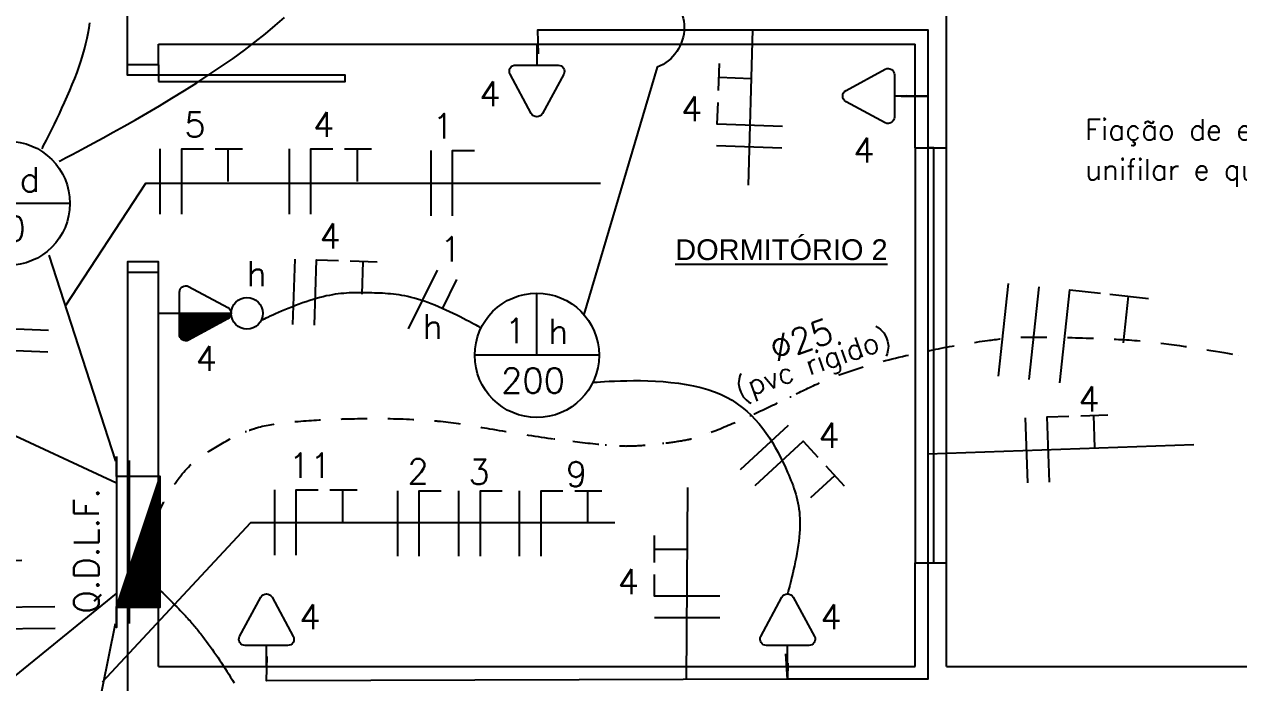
# Model space of a CAD drawing. Header units: millimetres. Extents: x 37 to 167, y 28 to 58.
# Drawn here: x 44.7 to 50.56, y 46.45 to 49.62 of the extents above; entities that cross this region are included whole.
import ezdxf

# ---------------------------------------------------------------- set-up
doc = ezdxf.new("R2010")
doc.units = ezdxf.units.MM
doc.linetypes.add('HIDDEN2', pattern=[0.1875, 0.125, -0.0625])
for name, color, linetype in [('ELE-ELETRODUTOS', 5, 'Continuous'), ('ELE-FIAÇÃO', 10, 'Continuous'), ('ELE-PONTO_ELÉTRICO', 14, 'Continuous'), ('ESQUADRIAS', 9, 'Continuous'), ('PAREDE', 8, 'Continuous'), ('PAREDE-BAIXA', 9, 'Continuous'), ('TXT_0', 7, 'Continuous')]:
    doc.layers.add(name, color=color, linetype=linetype)
doc.styles.add('ADITIVOCAD', font='RomanS')
doc.styles.get("Standard").update_dxf_attribs({"font": 'Arial'})

# ---------------------------------------------------------------- blocks, each defined once
blk = doc.blocks.new('ADC_PE_AB1')
at = {"flags": 128}
blk.add_lwpolyline([(0, -0.03), (1, -0.03), (1, 0), (0, 0)], close=True, dxfattribs=at)
at = {"flags": 8}
blk.add_attdef('$PORTA', (0.5, -0.1569), '', height=0.09, dxfattribs=at)
blk = doc.blocks.new('ADC_JPL')
at = {"linetype": 'ByBlock', "flags": 128}
blk.add_lwpolyline([(0, -0.015), (1, -0.015), (1, 0.015), (0, 0.015)], close=True, dxfattribs=at)
at = {"flags": 8}
blk.add_attdef('$JANELA', (0.5, 0.2002), '', height=0.09, dxfattribs=at)
blk = doc.blocks.new('ADCE_LINCT')
for p, q in [((0, 0), (0, 0.2499)), ((0.2499, 0), (-0.2499, 0))]:
    blk.add_line(p, q)
blk.add_circle((0, 0), 0.2499)
at = {"flags": 8}
for tag, p in [('$A', (-0.089, 0.0992)), ('$B', (0.0909, 0.096)), ('$C', (-0.0013, -0.1014))]:
    blk.add_attdef(tag, p, '', height=0.1, dxfattribs=at)
blk = doc.blocks.new('ADCE_TB_2P')
at = {"flags": 128}
blk.add_lwpolyline([(0, 0), (0.0842, 0), (0.0842, 0.0853, -0.5575), (0.1207, 0.1079), (0.2784, 0.0226, -0.5959), (0.2784, -0.0226), (0.1207, -0.1079, -0.5789), (0.0842, -0.0853), (0.0842, 0)], format="xyb", dxfattribs=at)
at = {"flags": 8}
for tag, p in [('$C', (0.1994, 0.3183)), ('$A', (0.1994, -0.1817))]:
    blk.add_attdef(tag, p, '', height=0.09, dxfattribs=at)
blk = doc.blocks.new('ADCE_TM-IT1')
h = blk.add_hatch()
h.set_pattern_fill('_U', color=256, scale=0.005, angle=45, style=0, pattern_type=2)
h.set_pattern_definition([(45, (14.318479, 8.071904), (-0.0035355339, 0.0035355339), [])])
h.paths.add_polyline_path([(0.0842, 0), (0.0842, -0.0869), (0.0847, -0.0907), (0.0857, -0.0945), (0.0873, -0.098), (0.0894, -0.1012), (0.092, -0.1041), (0.095, -0.1065), (0.0984, -0.1085), (0.102, -0.1098), (0.1058, -0.1106), (0.1096, -0.1108), (0.1135, -0.1104), (0.1172, -0.1094), (0.1207, -0.1079), (0.2784, -0.0226), (0.2817, -0.0204), (0.2846, -0.0178), (0.2871, -0.0148), (0.2892, -0.0114), (0.2906, -0.0078), (0.2915, -0.0039), (0.2915, 0)])
blk.add_line((0.0842, 0), (0.2918, 0))
at = {"flags": 128}
blk.add_lwpolyline([(0, 0), (0.0842, 0), (0.0842, 0.0853, -0.5575), (0.1207, 0.1079), (0.2784, 0.0226, -0.5959), (0.2784, -0.0226), (0.1207, -0.1079, -0.5789), (0.0842, -0.0853), (0.0842, 0)], format="xyb", dxfattribs=at)
blk.add_circle((0.3554, 0), 0.0635)
at = {"flags": 8}
for tag, p in [('$C', (0.1994, 0.3183)), ('$B', (0.3992, 0.1595)), ('$A', (0.1994, -0.1817))]:
    blk.add_attdef(tag, p, '', height=0.09, dxfattribs=at)
blk = doc.blocks.new('Adce_QDG-E')
h = blk.add_hatch()
h.set_pattern_fill('_U', color=256, scale=0.005, angle=135, style=0, pattern_type=2)
h.set_pattern_definition([(135, (-8.071904, 14.318479), (-0.0035355339, -0.0035355339), [])])
h.paths.add_polyline_path([(-0.3, 0.05), (-0.3, -0.15), (0.3, -0.15)])
for p, q in [((-0.3, 0.05), (0.3, -0.15)), ((-0.3749, -0.0091), (0.3749, -0.0091))]:
    blk.add_line(p, q)
at = {"flags": 128}
blk.add_lwpolyline([(0.3926, 0.05), (-0.3926, 0.05), (-0.3, 0.05), (-0.3, -0.15), (0.3, -0.15), (0.3, 0.05)], close=True, dxfattribs=at)
at = {"flags": 8}
blk.add_attdef('DESCRIÇÃO', (-0.0115, 0.1829), '', height=0.09, dxfattribs=at)
blk = doc.blocks.new('ADCE_FNT')
at = {"flags": 128}
for points in [[(-0.1565, -0.15), (-0.1565, 0.15)], [(-0.0575, -0.15), (-0.0575, 0.15), (0.0425, 0.15)], [(0.0965, 0.15), (0.2215, 0.15)], [(0.1565, 0), (0.1565, 0.15)]]:
    blk.add_lwpolyline(points, dxfattribs=at)
at = {"flags": 8}
blk.add_attdef('A', (-0.0374, 0.212), '', height=0.1, dxfattribs=at)
blk = doc.blocks.new('ADCE_FR')
at = {"flags": 128}
for points in [[(-0.0495, -0.15), (-0.0495, 0.15)], [(0.0495, 0), (0.0495, 0.15)]]:
    blk.add_lwpolyline(points, dxfattribs=at)
at = {"flags": 8}
for tag, p in [('A', (-0.0393, 0.2618)), ('B', (0.0487, 0.2618))]:
    blk.add_attdef(tag, p, '', height=0.1, dxfattribs=at)
blk = doc.blocks.new('ADCE_FN')
at = {"flags": 128}
for points in [[(-0.0495, -0.15), (-0.0495, 0.15)], [(0.0495, -0.15), (0.0495, 0.15), (0.1495, 0.15)]]:
    blk.add_lwpolyline(points, dxfattribs=at)
at = {"flags": 8}
blk.add_attdef('A', (-0.043, 0.212), '', height=0.1, dxfattribs=at)
blk = doc.blocks.new('ADCE_FioAl_2FNT')
at = {"flags": 128}
for points in [[(-0.1981, -0.15), (-0.1981, 0.15)], [(-0.099, -0.15), (-0.099, 0.15)], [(0, -0.15), (0, 0.15), (0.1, 0.15)], [(0.1301, 0.15), (0.2551, 0.15)], [(0.1901, 0), (0.1901, 0.15)]]:
    blk.add_lwpolyline(points, dxfattribs=at)
at = {"flags": 8}
blk.add_attdef('DESCRIÇÃO', (-0.3709, 0.1946), '', height=0.1, dxfattribs=at)

msp = doc.modelspace()

# ---------------------------------------------------------------- linework, layer by layer
at = {"layer": 'ELE-ELETRODUTOS', "flags": 128}
for points in [[(47.1132, 51.4898), (47.7538, 49.7953, -0.6841), (47.7538, 49.4144), (47.4, 48.2216)], [(40.8467, 48.2227), (40.8467, 48.0988), (41.6505, 48.1071, -0.6841), (41.9662, 48.0811), (43.605, 47.9251), (44.5631, 47.6806), (45.1462, 47.41)]]:
    msp.add_lwpolyline(points, format="xyb", dxfattribs=at)
for points in [[(44.7864, 49.0224), (44.7873, 49.0242), (44.79, 49.0292), (44.7944, 49.0374), (44.8002, 49.0485), (44.8074, 49.0623), (44.8157, 49.0786), (44.8251, 49.0971), (44.8354, 49.1177), (44.8465, 49.1401), (44.8581, 49.1642), (44.8702, 49.1896), (44.8826, 49.2163), (44.8952, 49.2439), (44.9078, 49.2723), (44.9203, 49.3012), (44.9324, 49.3305), (44.9442, 49.3598), (44.9554, 49.3891), (44.9658, 49.4181), (44.9754, 49.4466), (44.9754, 49.4466), (44.984, 49.4743), (44.9916, 49.5014), (44.9983, 49.5277), (45.0042, 49.5535), (45.0092, 49.5787), (45.0135, 49.6033), (45.017, 49.6273)], [(44.8693, 48.9611), (44.8733, 48.9631), (44.8847, 48.9689), (44.9032, 48.9785), (44.9281, 48.9914), (44.9589, 49.0076), (44.995, 49.0269), (45.036, 49.0489), (45.0813, 49.0736), (45.1303, 49.1006), (45.1825, 49.1299), (45.2374, 49.1611), (45.2945, 49.1941), (45.3531, 49.2286), (45.4128, 49.2645), (45.473, 49.3015), (45.5332, 49.3395), (45.5928, 49.3782), (45.6513, 49.4173), (45.7082, 49.4568), (45.7629, 49.4964), (45.815, 49.5359), (45.8645, 49.5752), (45.9116, 49.6145), (45.9563, 49.6536)], [(47.1811, 49.4784), (47.1773, 49.5944), (49.0596, 49.5944), (49.0596, 49.2751), (48.9584, 49.2762)], [(48.9325, 49.2728), (49.0596, 49.2751), (49.0593, 46.4636), (48.3822, 46.4636), (48.3746, 46.5851)], [(45.1431, 47.5154), (44.8206, 48.5075)], [(46.9041, 48.1567), (46.903, 48.1573), (46.8999, 48.1591), (46.895, 48.1618), (46.8882, 48.1655), (46.8798, 48.1701), (46.87, 48.1754), (46.8587, 48.1815), (46.8462, 48.188), (46.8326, 48.1951), (46.8181, 48.2026), (46.8026, 48.2105), (46.7865, 48.2185), (46.7697, 48.2267), (46.7525, 48.2349), (46.7349, 48.243), (46.7172, 48.2511), (46.6994, 48.2588), (46.6816, 48.2663), (46.664, 48.2734), (46.6467, 48.28), (46.6299, 48.286), (46.6135, 48.2914), (46.5975, 48.2963), (46.5818, 48.3007), (46.5665, 48.3046), (46.5516, 48.3081), (46.537, 48.3111), (46.5226, 48.3138), (46.5086, 48.3161), (46.4947, 48.3181), (46.4811, 48.3198), (46.4677, 48.3212), (46.4545, 48.3223), (46.4415, 48.3233), (46.4286, 48.3241), (46.4157, 48.3247), (46.403, 48.3251), (46.3904, 48.3255), (46.3778, 48.3258), (46.3652, 48.3261), (46.3532, 48.3263), (46.3412, 48.3265), (46.3291, 48.3267), (46.317, 48.3267), (46.3048, 48.3267), (46.2924, 48.3265), (46.2799, 48.3261), (46.2673, 48.3256), (46.2545, 48.3248), (46.2415, 48.3238), (46.2282, 48.3225), (46.2147, 48.3209), (46.2009, 48.3191), (46.1868, 48.3168), (46.1724, 48.3142), (46.1577, 48.3112), (46.1425, 48.3078), (46.127, 48.304), (46.1111, 48.2996), (46.0947, 48.2948), (46.0947, 48.2948), (46.0779, 48.2895), (46.0607, 48.2837), (46.0434, 48.2776), (46.026, 48.2711), (46.0086, 48.2645), (45.9914, 48.2577), (45.9745, 48.2509), (45.9581, 48.2441), (45.9422, 48.2374), (45.9271, 48.2308), (45.9127, 48.2245), (45.8994, 48.2186), (45.8871, 48.2131), (45.876, 48.208), (45.8663, 48.2035), (45.8581, 48.1997), (45.8514, 48.1965), (45.8465, 48.1942), (45.8435, 48.1928), (45.8424, 48.1922)], [(47.4433, 47.894), (47.4457, 47.8942), (47.4529, 47.8949), (47.4645, 47.8959), (47.4801, 47.8971), (47.4993, 47.8984), (47.522, 47.8998), (47.5476, 47.901), (47.5759, 47.902), (47.6065, 47.9028), (47.639, 47.9031), (47.6732, 47.9029), (47.7087, 47.9021), (47.7451, 47.9005), (47.7822, 47.8981), (47.8195, 47.8948), (47.8567, 47.8905), (47.8934, 47.885), (47.9294, 47.8783), (47.9643, 47.8702), (47.9978, 47.8607), (47.9978, 47.8607), (48.0295, 47.8497), (48.0594, 47.8372), (48.0877, 47.8232), (48.1145, 47.8081), (48.1397, 47.7916), (48.1634, 47.7741), (48.1858, 47.7556), (48.2068, 47.736), (48.2267, 47.7157), (48.2453, 47.6945), (48.2628, 47.6727), (48.2793, 47.6503), (48.2949, 47.6274), (48.3095, 47.604), (48.3233, 47.5804), (48.3364, 47.5564), (48.3488, 47.5324), (48.3606, 47.5082), (48.3718, 47.4841), (48.3825, 47.4601), (48.3881, 47.4472), (48.3935, 47.4344), (48.3988, 47.4216), (48.4039, 47.4087), (48.4088, 47.3957), (48.4134, 47.3827), (48.4178, 47.3694), (48.4219, 47.356), (48.4257, 47.3424), (48.4292, 47.3285), (48.4323, 47.3143), (48.435, 47.2998), (48.4374, 47.2849), (48.4393, 47.2696), (48.4407, 47.2539), (48.4417, 47.2377), (48.4422, 47.221), (48.4422, 47.2038), (48.4416, 47.186), (48.4404, 47.1676), (48.4404, 47.1676), (48.4387, 47.1486), (48.4364, 47.1291), (48.4337, 47.1093), (48.4306, 47.0893), (48.4272, 47.0693), (48.4235, 47.0494), (48.4196, 47.0299), (48.4156, 47.0108), (48.4115, 46.9923), (48.4075, 46.9746), (48.4035, 46.9579), (48.3996, 46.9422), (48.396, 46.9278), (48.3926, 46.9148), (48.3896, 46.9034), (48.3869, 46.8937), (48.3848, 46.8859), (48.3831, 46.8801), (48.3821, 46.8765), (48.3817, 46.8753)], [(45.3003, 46.9466), (45.3009, 46.946), (45.3028, 46.9442), (45.3058, 46.9414), (45.3098, 46.9375), (45.3148, 46.9327), (45.3206, 46.927), (45.3272, 46.9206), (45.3346, 46.9134), (45.3425, 46.9057), (45.351, 46.8974), (45.3599, 46.8887), (45.3692, 46.8795), (45.3788, 46.8701), (45.3885, 46.8605), (45.3984, 46.8507), (45.4082, 46.8408), (45.418, 46.831), (45.4277, 46.8213), (45.4371, 46.8117), (45.4461, 46.8024), (45.4461, 46.8024), (45.453, 46.7953), (45.4596, 46.7884), (45.466, 46.7816), (45.4722, 46.7751), (45.4782, 46.7687), (45.484, 46.7624), (45.4896, 46.7562), (45.495, 46.7502), (45.5003, 46.7443), (45.5055, 46.7384), (45.5105, 46.7326), (45.5155, 46.7269), (45.5203, 46.7212), (45.5251, 46.7155), (45.5298, 46.7099), (45.5344, 46.7043), (45.539, 46.6986), (45.5435, 46.693), (45.548, 46.6873), (45.5526, 46.6815), (45.5526, 46.6815), (45.5615, 46.6699), (45.5705, 46.6581), (45.5796, 46.6461), (45.5886, 46.6338), (45.5976, 46.6213), (45.6067, 46.6087), (45.6157, 46.5958), (45.6247, 46.5828), (45.6338, 46.5696), (45.6428, 46.5563), (45.6518, 46.5428), (45.6607, 46.5292), (45.6696, 46.5155), (45.6785, 46.5016), (45.6874, 46.4877), (45.6962, 46.4736), (45.7049, 46.4595), (45.7136, 46.4453)], [(40.8173, 46.5514), (40.8105, 46.4768), (44.1041, 46.4768), (44.6542, 46.4768), (45.146, 46.8767)], [(45.1392, 46.7299), (44.8272, 45.1885)], [(48.3842, 46.5401), (48.3822, 46.4636), (45.8687, 46.4563), (45.873, 46.573)]]:
    msp.add_lwpolyline(points, dxfattribs=at)
at = {"layer": 'ELE-ELETRODUTOS', "linetype": 'HIDDEN2', "flags": 128}
msp.add_lwpolyline([(45.3185, 47.2061), (45.319, 47.2072), (45.3204, 47.2102), (45.3227, 47.2151), (45.3258, 47.2216), (45.3297, 47.2297), (45.3343, 47.2392), (45.3397, 47.2499), (45.3456, 47.2617), (45.3521, 47.2745), (45.3592, 47.288), (45.3667, 47.3022), (45.3747, 47.3169), (45.383, 47.3319), (45.3917, 47.3472), (45.4007, 47.3625), (45.4099, 47.3776), (45.4192, 47.3926), (45.4287, 47.4071), (45.4383, 47.4211), (45.4479, 47.4343), (45.4553, 47.4441), (45.4628, 47.4533), (45.4702, 47.4621), (45.4776, 47.4705), (45.4851, 47.4785), (45.4925, 47.4861), (45.5, 47.4933), (45.5075, 47.5002), (45.515, 47.5069), (45.5226, 47.5132), (45.5302, 47.5193), (45.5379, 47.5252), (45.5456, 47.5309), (45.5533, 47.5365), (45.5612, 47.5419), (45.5691, 47.5472), (45.577, 47.5524), (45.5851, 47.5576), (45.5932, 47.5627), (45.6014, 47.5679), (45.6092, 47.5727), (45.617, 47.5775), (45.6249, 47.5823), (45.6329, 47.5871), (45.641, 47.5919), (45.6491, 47.5967), (45.6573, 47.6015), (45.6656, 47.6062), (45.6739, 47.6109), (45.6823, 47.6155), (45.6907, 47.6201), (45.6992, 47.6246), (45.7078, 47.629), (45.7164, 47.6334), (45.725, 47.6376), (45.7337, 47.6417), (45.7424, 47.6458), (45.7512, 47.6497), (45.76, 47.6535), (45.7688, 47.6571), (45.7688, 47.6571), (45.7714, 47.6581), (45.774, 47.6592), (45.7766, 47.6602), (45.7792, 47.6612), (45.7818, 47.6622), (45.7844, 47.6632), (45.7871, 47.6641), (45.7897, 47.6651), (45.7923, 47.666), (45.7949, 47.667), (45.7976, 47.6679), (45.8002, 47.6688), (45.8028, 47.6697), (45.8055, 47.6705), (45.8081, 47.6714), (45.8108, 47.6722), (45.8134, 47.6731), (45.8161, 47.6739), (45.8187, 47.6747), (45.8214, 47.6755), (45.8214, 47.6755), (45.8305, 47.6781), (45.8397, 47.6805), (45.849, 47.6828), (45.8582, 47.685), (45.8676, 47.687), (45.8769, 47.6889), (45.8863, 47.6907), (45.8957, 47.6923), (45.9051, 47.6938), (45.9146, 47.6953), (45.9241, 47.6966), (45.9336, 47.6979), (45.9431, 47.699), (45.9526, 47.7001), (45.9621, 47.7012), (45.9717, 47.7021), (45.9812, 47.703), (45.9908, 47.7039), (46.0004, 47.7048), (46.0099, 47.7056), (46.0225, 47.7066), (46.0351, 47.7076), (46.0477, 47.7085), (46.0603, 47.7094), (46.0729, 47.7103), (46.0855, 47.7111), (46.0981, 47.7119), (46.1107, 47.7127), (46.1233, 47.7134), (46.1358, 47.7141), (46.1484, 47.7147), (46.161, 47.7153), (46.1736, 47.7159), (46.1862, 47.7164), (46.1987, 47.7169), (46.2113, 47.7174), (46.2239, 47.7178), (46.2365, 47.7182), (46.249, 47.7186), (46.2616, 47.7189), (46.2773, 47.7193), (46.293, 47.7196), (46.3086, 47.7199), (46.3243, 47.7201), (46.34, 47.7203), (46.3557, 47.7204), (46.3714, 47.7205), (46.3871, 47.7205), (46.4028, 47.7204), (46.4185, 47.7204), (46.4341, 47.7202), (46.4498, 47.72), (46.4655, 47.7197), (46.4812, 47.7194), (46.4969, 47.719), (46.5126, 47.7186), (46.5283, 47.7181), (46.544, 47.7176), (46.5597, 47.717), (46.5754, 47.7163), (46.5814, 47.716), (46.5875, 47.7158), (46.5935, 47.7155), (46.5995, 47.7152), (46.6056, 47.7148), (46.6116, 47.7145), (46.6177, 47.7142), (46.6237, 47.7138), (46.6297, 47.7135), (46.6358, 47.7131), (46.6418, 47.7127), (46.6478, 47.7123), (46.6539, 47.7118), (46.6599, 47.7114), (46.6659, 47.7109), (46.6719, 47.7104), (46.678, 47.7099), (46.684, 47.7094), (46.69, 47.7088), (46.696, 47.7082), (46.7085, 47.707), (46.7211, 47.7056), (46.7336, 47.7042), (46.746, 47.7026), (46.7585, 47.701), (46.771, 47.6993), (46.7835, 47.6976), (46.7959, 47.6957), (46.8084, 47.6939), (46.8208, 47.6919), (46.8333, 47.69), (46.8457, 47.688), (46.8582, 47.6859), (46.8706, 47.6838), (46.883, 47.6817), (46.8954, 47.6796), (46.9079, 47.6775), (46.9203, 47.6753), (46.9327, 47.6732), (46.9451, 47.6711), (46.9607, 47.6684), (46.9763, 47.6657), (46.9918, 47.6631), (47.0074, 47.6605), (47.023, 47.6579), (47.0385, 47.6553), (47.0541, 47.6527), (47.0697, 47.6502), (47.0853, 47.6477), (47.1008, 47.6452), (47.1164, 47.6427), (47.132, 47.6403), (47.1476, 47.6379), (47.1632, 47.6355), (47.1788, 47.6331), (47.1944, 47.6308), (47.21, 47.6286), (47.2256, 47.6263), (47.2412, 47.6241), (47.2569, 47.622), (47.2569, 47.622), (47.2692, 47.6203), (47.2816, 47.6187), (47.294, 47.617), (47.3064, 47.6154), (47.3189, 47.6139), (47.3313, 47.6123), (47.3437, 47.6108), (47.3561, 47.6093), (47.3685, 47.6078), (47.381, 47.6064), (47.3934, 47.605), (47.4058, 47.6036), (47.4183, 47.6022), (47.4307, 47.6009), (47.4431, 47.5996), (47.4556, 47.5983), (47.468, 47.5971), (47.4805, 47.5958), (47.493, 47.5946), (47.5054, 47.5935), (47.5054, 47.5935), (47.5092, 47.5931), (47.513, 47.5928), (47.5168, 47.5924), (47.5206, 47.5921), (47.5244, 47.5918), (47.5282, 47.5914), (47.5321, 47.5911), (47.5359, 47.5908), (47.5397, 47.5905), (47.5435, 47.5902), (47.5473, 47.59), (47.5511, 47.5897), (47.5549, 47.5894), (47.5587, 47.5892), (47.5625, 47.589), (47.5663, 47.5888), (47.5701, 47.5886), (47.574, 47.5884), (47.5778, 47.5883), (47.5816, 47.5882), (47.5852, 47.5881), (47.5887, 47.588), (47.5923, 47.5879), (47.5959, 47.5879), (47.5995, 47.5879), (47.6031, 47.5878), (47.6067, 47.5879), (47.6102, 47.5879), (47.6138, 47.5879), (47.6174, 47.588), (47.621, 47.588), (47.6246, 47.5881), (47.6282, 47.5882), (47.6318, 47.5883), (47.6353, 47.5884), (47.6389, 47.5886), (47.6425, 47.5887), (47.6461, 47.5889), (47.6497, 47.589), (47.6532, 47.5892), (47.6532, 47.5892), (47.6597, 47.5896), (47.6662, 47.5899), (47.6727, 47.5904), (47.6791, 47.5908), (47.6856, 47.5913), (47.692, 47.5918), (47.6985, 47.5923), (47.705, 47.5929), (47.7114, 47.5934), (47.7179, 47.594), (47.7243, 47.5947), (47.7308, 47.5953), (47.7372, 47.596), (47.7437, 47.5967), (47.7501, 47.5974), (47.7566, 47.5981), (47.763, 47.5988), (47.7694, 47.5995), (47.7759, 47.6003), (47.7823, 47.601), (47.7823, 47.601), (47.7882, 47.6017), (47.7941, 47.6024), (47.8, 47.6032), (47.8058, 47.6039), (47.8117, 47.6046), (47.8176, 47.6054), (47.8234, 47.6062), (47.8293, 47.607), (47.8352, 47.6078), (47.841, 47.6086), (47.8469, 47.6095), (47.8527, 47.6104), (47.8586, 47.6113), (47.8644, 47.6122), (47.8703, 47.6132), (47.8761, 47.6142), (47.8819, 47.6152), (47.8878, 47.6163), (47.8936, 47.6174), (47.8994, 47.6185), (47.9021, 47.6191), (47.9048, 47.6197), (47.9076, 47.6202), (47.9103, 47.6208), (47.913, 47.6214), (47.9157, 47.622), (47.9184, 47.6226), (47.9211, 47.6232), (47.9238, 47.6239), (47.9265, 47.6245), (47.9292, 47.6252), (47.9319, 47.6259), (47.9346, 47.6266), (47.9373, 47.6273), (47.94, 47.628), (47.9426, 47.6287), (47.9453, 47.6295), (47.948, 47.6302), (47.9506, 47.631), (47.9533, 47.6318), (47.956, 47.6327), (47.9588, 47.6336), (47.9615, 47.6344), (47.9642, 47.6354), (47.967, 47.6363), (47.9697, 47.6372), (47.9724, 47.6382), (47.9751, 47.6391), (47.9778, 47.6401), (47.9805, 47.6411), (47.9832, 47.6421), (47.9859, 47.6431), (47.9886, 47.6441), (47.9913, 47.6451), (47.9939, 47.6462), (47.9966, 47.6472), (47.9993, 47.6483), (48.002, 47.6493), (48.0047, 47.6504), (48.0073, 47.6514), (48.0073, 47.6514), (48.0173, 47.6554), (48.0272, 47.6593), (48.037, 47.6633), (48.0469, 47.6673), (48.0568, 47.6713), (48.0666, 47.6754), (48.0765, 47.6795), (48.0863, 47.6836), (48.0961, 47.6877), (48.1059, 47.6919), (48.1157, 47.6961), (48.1255, 47.7003), (48.1353, 47.7045), (48.145, 47.7087), (48.1548, 47.713), (48.1645, 47.7173), (48.1743, 47.7216), (48.184, 47.7259), (48.1937, 47.7303), (48.2034, 47.7347), (48.2034, 47.7347), (48.2131, 47.7391), (48.2228, 47.7435), (48.2325, 47.7479), (48.2422, 47.7524), (48.2519, 47.7569), (48.2616, 47.7614), (48.2712, 47.7659), (48.2809, 47.7704), (48.2905, 47.7749), (48.3002, 47.7795), (48.3098, 47.7841), (48.3195, 47.7886), (48.3291, 47.7932), (48.3387, 47.7978), (48.3483, 47.8025), (48.3579, 47.8071), (48.3675, 47.8117), (48.3771, 47.8164), (48.3867, 47.821), (48.3963, 47.8257), (48.3963, 47.8257), (48.4047, 47.8298), (48.4131, 47.8339), (48.4215, 47.838), (48.4299, 47.8421), (48.4383, 47.8462), (48.4467, 47.8502), (48.4552, 47.8543), (48.4636, 47.8583), (48.472, 47.8624), (48.4804, 47.8664), (48.4889, 47.8704), (48.4973, 47.8743), (48.5058, 47.8783), (48.5143, 47.8822), (48.5228, 47.886), (48.5313, 47.8899), (48.5398, 47.8936), (48.5484, 47.8974), (48.557, 47.9011), (48.5655, 47.9047), (48.5749, 47.9086), (48.5843, 47.9125), (48.5937, 47.9162), (48.6031, 47.92), (48.6126, 47.9236), (48.6221, 47.9272), (48.6315, 47.9308), (48.6411, 47.9343), (48.6506, 47.9377), (48.6602, 47.9411), (48.6697, 47.9445), (48.6793, 47.9478), (48.689, 47.951), (48.6986, 47.9542), (48.7082, 47.9574), (48.7179, 47.9605), (48.7276, 47.9635), (48.7373, 47.9665), (48.747, 47.9695), (48.7567, 47.9724), (48.7729, 47.9772), (48.7891, 47.9819), (48.8053, 47.9865), (48.8216, 47.991), (48.8379, 47.9954), (48.8542, 47.9997), (48.8706, 48.0039), (48.887, 48.008), (48.9033, 48.0121), (48.9198, 48.016), (48.9362, 48.0199), (48.9526, 48.0237), (48.9691, 48.0274), (48.9856, 48.0311), (49.0021, 48.0347), (49.0186, 48.0382), (49.0351, 48.0417), (49.0516, 48.0451), (49.0682, 48.0485), (49.0847, 48.0518), (49.0847, 48.0518), (49.0978, 48.0544), (49.1108, 48.057), (49.1239, 48.0595), (49.137, 48.062), (49.15, 48.0644), (49.1631, 48.0669), (49.1762, 48.0692), (49.1893, 48.0716), (49.2024, 48.0739), (49.2155, 48.0762), (49.2287, 48.0784), (49.2418, 48.0806), (49.2549, 48.0827), (49.2681, 48.0849), (49.2812, 48.0869), (49.2944, 48.0889), (49.3076, 48.0909), (49.3207, 48.0928), (49.3339, 48.0947), (49.3471, 48.0965), (49.3556, 48.0976), (49.364, 48.0988), (49.3725, 48.0998), (49.381, 48.1009), (49.3894, 48.1019), (49.3979, 48.1029), (49.4064, 48.1039), (49.4148, 48.1048), (49.4233, 48.1057), (49.4318, 48.1065), (49.4403, 48.1073), (49.4488, 48.1081), (49.4573, 48.1088), (49.4658, 48.1094), (49.4742, 48.11), (49.4827, 48.1106), (49.4912, 48.1111), (49.4997, 48.1115), (49.5082, 48.1118), (49.5167, 48.1121), (49.5191, 48.1122), (49.5214, 48.1122), (49.5238, 48.1123), (49.5261, 48.1124), (49.5284, 48.1124), (49.5308, 48.1125), (49.5331, 48.1125), (49.5355, 48.1125), (49.5378, 48.1126), (49.5402, 48.1126), (49.5426, 48.1126), (49.5449, 48.1126), (49.5473, 48.1127), (49.5496, 48.1127), (49.552, 48.1127), (49.5543, 48.1127), (49.5567, 48.1127), (49.5591, 48.1127), (49.5614, 48.1128), (49.5638, 48.1128), (49.5638, 48.1128), (49.5809, 48.1128), (49.5982, 48.1127), (49.6155, 48.1126), (49.6328, 48.1125), (49.6502, 48.1123), (49.6676, 48.1121), (49.685, 48.1118), (49.7024, 48.1114), (49.7198, 48.1111), (49.7371, 48.1107), (49.7543, 48.1102), (49.7715, 48.1097), (49.7886, 48.1093), (49.8056, 48.1087), (49.8225, 48.1082), (49.8392, 48.1076), (49.8558, 48.1071), (49.8723, 48.1065), (49.8885, 48.1059), (49.9046, 48.1053), (49.9171, 48.1048), (49.9295, 48.1043), (49.9419, 48.1038), (49.9542, 48.1033), (49.9665, 48.1027), (49.9789, 48.1021), (49.9913, 48.1015), (50.0038, 48.1008), (50.0164, 48.1001), (50.0292, 48.0992), (50.0422, 48.0983), (50.0553, 48.0973), (50.0688, 48.0963), (50.0825, 48.0951), (50.0965, 48.0938), (50.1108, 48.0924), (50.1256, 48.0909), (50.1407, 48.0893), (50.1562, 48.0875), (50.1723, 48.0856), (50.1965, 48.0826), (50.2215, 48.0793), (50.2471, 48.0758), (50.2731, 48.0721), (50.2992, 48.0682), (50.3253, 48.0643), (50.3511, 48.0604), (50.3764, 48.0564), (50.4009, 48.0525), (50.4245, 48.0487), (50.4469, 48.045), (50.4679, 48.0416), (50.4873, 48.0384), (50.5048, 48.0354), (50.5202, 48.0328), (50.5333, 48.0305), (50.5439, 48.0287), (50.5518, 48.0273), (50.5567, 48.0265), (50.5583, 48.0262), (50.5583, 48.0262)], dxfattribs=at)
at = {"layer": 'ELE-FIAÇÃO', "flags": 128}
for points in [[(48.214, 49.5944), (48.1922, 48.8449)], [(44.8998, 48.264), (45.288, 48.8555), (47.4801, 48.8555)], [(49.0595, 47.5503), (50.3415, 47.5953)], [(47.8942, 46.4602), (47.9016, 47.3883)], [(45.0782, 46.4505), (45.7934, 47.2192), (47.5487, 47.2192)]]:
    msp.add_lwpolyline(points, dxfattribs=at)
at = {"layer": 'ESQUADRIAS', "flags": 128}
for points in [[(45.3485, 49.4251), (45.3485, 49.3751), (45.1985, 49.3751), (45.1985, 49.4251)], [(45.3485, 48.4251), (45.3485, 48.4751), (45.1985, 48.4751), (45.1985, 48.4251)]]:
    msp.add_lwpolyline(points, dxfattribs=at)
at = {"layer": 'PAREDE'}
for p, q in [((49.1485, 49.0251), (49.1485, 50.7251)), ((45.1985, 49.4251), (45.1985, 49.8501)), ((45.3485, 49.5251), (48.9985, 49.5251)), ((45.3485, 49.4251), (45.3485, 49.5251)), ((48.9985, 49.0251), (48.9985, 49.5251)), ((45.3485, 49.4251), (45.1985, 49.4251)), ((48.9985, 49.0251), (49.1485, 49.0251)), ((45.1985, 48.4251), (45.1985, 44.2751)), ((45.3485, 48.4251), (45.1985, 48.4251)), ((45.3485, 46.5251), (45.3485, 48.4251)), ((48.9985, 46.5251), (48.9985, 47.0251)), ((48.9985, 47.0251), (49.1485, 47.0251)), ((49.1485, 46.5251), (49.1485, 47.0251)), ((45.3485, 46.5251), (48.9985, 46.5251)), ((49.1485, 46.5251), (51.6485, 46.5251))]:
    msp.add_line(p, q, dxfattribs=at)
at = {"layer": 'PAREDE-BAIXA'}
for p, q in [((48.9985, 49.0251), (48.9985, 47.0251)), ((49.1485, 47.0251), (49.1485, 49.0251))]:
    msp.add_line(p, q, dxfattribs=at)

# ---------------------------------------------------------------- block references
at = {"layer": 'ELE-FIAÇÃO'}
ref = msp.add_blockref('ADCE_FNT', (48.2031, 49.1943), dxfattribs=dict(at, xscale=1.05, yscale=1.05, zscale=1.05, rotation=88))
ref.add_attrib('A', '4', (47.8685, 49.1535), dxfattribs={"layer": 'TXT_0', "height": 0.12, "style": 'ADITIVOCAD'})
ref = msp.add_blockref('ADCE_FNT', (45.5207, 48.863), dxfattribs=dict(at, xscale=1.05, yscale=1.05, zscale=1.05))
ref.add_attrib('A', '5', (45.4732, 49.078), dxfattribs={"layer": 'TXT_0', "height": 0.12, "style": 'ADITIVOCAD'})
ref = msp.add_blockref('ADCE_FNT', (46.1438, 48.863), dxfattribs=dict(at, xscale=1.05, yscale=1.05, zscale=1.05))
ref.add_attrib('A', '4', (46.0935, 49.078), dxfattribs={"layer": 'TXT_0', "height": 0.12, "style": 'ADITIVOCAD'})
ref = msp.add_blockref('ADCE_FN', (46.715, 48.8556), dxfattribs=dict(at, xscale=1.05, yscale=1.05, zscale=1.05))
ref.add_attrib('A', '1', (46.6702, 49.0707), dxfattribs={"layer": 'TXT_0', "height": 0.12, "style": 'ADITIVOCAD'})
ref = msp.add_blockref('ADCE_FNT', (46.1659, 48.3261), dxfattribs=dict(at, xscale=1.05, yscale=1.05, zscale=1.05, rotation=358.08))
ref.add_attrib('A', '4', (46.1247, 48.5407), dxfattribs={"layer": 'TXT_0', "height": 0.12, "style": 'ADITIVOCAD'})
ref = msp.add_blockref('ADCE_FR', (46.6709, 48.272), dxfattribs=dict(at, xscale=1.05, yscale=1.05, zscale=1.05, rotation=333.8322))
ref.add_attrib('A', '1', (46.7065, 48.4769), dxfattribs={"layer": 'TXT_0', "height": 0.12, "style": 'ADITIVOCAD'})
ref.add_attrib('B', 'h', (46.6224, 48.104), dxfattribs={"layer": 'TXT_0', "height": 0.12, "style": 'ADITIVOCAD'})
at = {"layer": 'ELE-FIAÇÃO', "xscale": 1.5, "yscale": 1.5, "zscale": 1.5, "rotation": 353.8692}
msp.add_blockref('ADCE_FioAl_2FNT', (49.7192, 48.1163), dxfattribs=at)
at = {"layer": 'ELE-FIAÇÃO'}
ref = msp.add_blockref('ADCE_FN', (44.6585, 48.0992), dxfattribs=dict(at, xscale=1.05, yscale=1.05, zscale=1.05, rotation=87.6826))
ref.add_attrib('A', '1', (44.3353, 48.0541), dxfattribs={"layer": 'TXT_0', "height": 0.12, "style": 'ADITIVOCAD'})
ref = msp.add_blockref('ADCE_FNT', (49.7005, 47.5728), dxfattribs=dict(at, xscale=1.05, yscale=1.05, zscale=1.05, rotation=2))
ref.add_attrib('A', '4', (49.7848, 47.7549), dxfattribs={"layer": 'TXT_0', "height": 0.12, "style": 'ADITIVOCAD'})
ref = msp.add_blockref('ADCE_FNT', (48.3825, 47.4601), dxfattribs=dict(at, xscale=1.05, yscale=1.05, zscale=1.05, rotation=312.65))
ref.add_attrib('A', '4', (48.5313, 47.5794), dxfattribs={"layer": 'TXT_0', "height": 0.12, "style": 'ADITIVOCAD'})
ref = msp.add_blockref('ADCE_FNT', (46.0732, 47.2189), dxfattribs=dict(at, xscale=1.05, yscale=1.05, zscale=1.05))
ref.add_attrib('A', '11', (45.9771, 47.4339), dxfattribs={"layer": 'TXT_0', "height": 0.12, "style": 'ADITIVOCAD'})
ref = msp.add_blockref('ADCE_FN', (46.5541, 47.215), dxfattribs=dict(at, xscale=1.05, yscale=1.05, zscale=1.05, rotation=0.0001))
ref.add_attrib('A', '2', (46.5486, 47.4053), dxfattribs={"layer": 'TXT_0', "height": 0.12, "style": 'ADITIVOCAD'})
ref = msp.add_blockref('ADCE_FN', (46.8489, 47.215), dxfattribs=dict(at, xscale=1.05, yscale=1.05, zscale=1.05, rotation=0.0001))
ref.add_attrib('A', '3', (46.8433, 47.4033), dxfattribs={"layer": 'TXT_0', "height": 0.12, "style": 'ADITIVOCAD'})
ref = msp.add_blockref('ADCE_FNT', (47.2543, 47.215), dxfattribs=dict(at, xscale=1.05, yscale=1.05, zscale=1.05, rotation=0.0002))
ref.add_attrib('A', '9', (47.3128, 47.392), dxfattribs={"layer": 'TXT_0', "height": 0.12, "style": 'ADITIVOCAD'})
ref = msp.add_blockref('ADCE_FNT', (47.8979, 46.9242), dxfattribs=dict(at, xscale=1.05, yscale=1.05, zscale=1.05, rotation=90))
ref.add_attrib('A', '4', (47.5628, 46.8738), dxfattribs={"layer": 'TXT_0', "height": 0.12, "style": 'ADITIVOCAD'})
ref = msp.add_blockref('ADCE_FNT', (44.6907, 46.871), dxfattribs=dict(at, xscale=1.05, yscale=1.05, zscale=1.05, rotation=90.6012))
ref.add_attrib('A', '5', (44.3584, 46.8177), dxfattribs={"layer": 'TXT_0', "height": 0.12, "style": 'ADITIVOCAD'})
at = {"layer": 'ELE-PONTO_ELÉTRICO'}
ref = msp.add_blockref('ADCE_TB_2P', (47.1735, 49.5251), dxfattribs=dict(at, xscale=1.2, yscale=1.2, zscale=1.2, rotation=270))
ref.add_attrib('$A', '4', (46.8955, 49.2258), dxfattribs={"layer": 'TXT_0', "height": 0.12, "style": 'ADITIVOCAD'})
ref = msp.add_blockref('ADCE_TB_2P', (48.9985, 49.2751), dxfattribs=dict(at, xscale=1.2, yscale=1.2, zscale=1.2, rotation=180))
ref.add_attrib('$A', '4', (48.6992, 48.9541), dxfattribs={"layer": 'TXT_0', "height": 0.12, "style": 'ADITIVOCAD'})
ref = msp.add_blockref('ADCE_LINCT', (44.6211, 48.7578), dxfattribs=dict(at, xscale=1.2, yscale=1.2, zscale=1.2))
ref.add_attrib('$A', '1', (44.4657, 48.8169), dxfattribs={"layer": 'TXT_0', "height": 0.12, "style": 'ADITIVOCAD'})
ref.add_attrib('$B', 'd', (44.6788, 48.813), dxfattribs={"layer": 'TXT_0', "height": 0.12, "style": 'ADITIVOCAD'})
ref.add_attrib('$C', '60', (44.5024, 48.5761), dxfattribs={"layer": 'TXT_0', "height": 0.12, "style": 'ADITIVOCAD'})
ref = msp.add_blockref('ADCE_TM-IT1', (45.3485, 48.2278), dxfattribs=dict(at, xscale=1.2, yscale=1.2, zscale=1.2))
ref.add_attrib('$A', '4', (45.5278, 47.9497), dxfattribs={"layer": 'TXT_0', "height": 0.12, "style": 'ADITIVOCAD'})
ref.add_attrib('$B', 'h', (45.7733, 48.3591), dxfattribs={"layer": 'TXT_0', "height": 0.12, "style": 'ADITIVOCAD'})
ref = msp.add_blockref('ADCE_LINCT', (47.1735, 48.0251), dxfattribs=dict(at, xscale=1.2, yscale=1.2, zscale=1.2))
ref.add_attrib('$A', '1', (47.0181, 48.0841), dxfattribs={"layer": 'TXT_0', "height": 0.12, "style": 'ADITIVOCAD'})
ref.add_attrib('$B', 'h', (47.2283, 48.0802), dxfattribs={"layer": 'TXT_0', "height": 0.12, "style": 'ADITIVOCAD'})
ref.add_attrib('$C', '200', (47.0005, 47.8434), dxfattribs={"layer": 'TXT_0', "height": 0.12, "style": 'ADITIVOCAD'})
ref = msp.add_blockref('Adce_QDG-E', (45.1985, 47.1251), dxfattribs=dict(at, xscale=1.05, yscale=1.05, zscale=1.05, rotation=90))
ref.add_attrib('DESCRIÇÃO', 'Q.D.L.F.', (45.0607, 46.7787), dxfattribs={"layer": 'TXT_0', "height": 0.12, "rotation": 90, "style": 'ADITIVOCAD'})
ref = msp.add_blockref('ADCE_TB_2P', (45.8687, 46.5251), dxfattribs=dict(at, xscale=1.2, yscale=1.2, zscale=1.2, rotation=90))
ref.add_attrib('$A', '4', (46.0267, 46.7043), dxfattribs={"layer": 'TXT_0', "height": 0.12, "style": 'ADITIVOCAD'})
ref = msp.add_blockref('ADCE_TB_2P', (48.3825, 46.5251), dxfattribs=dict(at, xscale=1.2, yscale=1.2, zscale=1.2, rotation=90))
ref.add_attrib('$A', '4', (48.5406, 46.7043), dxfattribs={"layer": 'TXT_0', "height": 0.12, "style": 'ADITIVOCAD'})
at = {"layer": 'ESQUADRIAS', "xscale": 0.9, "zscale": 0.9}
msp.add_blockref('ADC_PE_AB1', (45.3485, 49.3751), dxfattribs=at)
at = {"layer": 'ESQUADRIAS', "xscale": 2, "zscale": 2, "rotation": 270}
msp.add_blockref('ADC_JPL', (49.0735, 49.0251), dxfattribs=at)

# ---------------------------------------------------------------- texts
msp.add_text('%%UDORMITÓRIO 2', height=0.1).set_placement((47.8406, 48.4844))
at = {"insert": (50.1876, 48.816), "char_height": 0.18, "attachment_point": 4}
msp.add_mtext('\\A1; ', dxfattribs=at)
at = {"layer": 'TXT_0', "style": 'ADITIVOCAD'}
for s, p in [('Fiação de entrada, ver diagrama', (49.8172, 49.0632)), ('unifilar e quadro de cargas', (49.8172, 48.8704))]:
    msp.add_text(s, height=0.1, dxfattribs=at).set_placement(p)
for s, height, p in [('(pvc rigido)', 0.1, (48.1513, 47.8096)), ('%%C25', 0.12, (48.3227, 47.9923))]:
    msp.add_text(s, height=height, rotation=19.239, dxfattribs=at).set_placement(p)

doc.saveas('drawing.dxf')
